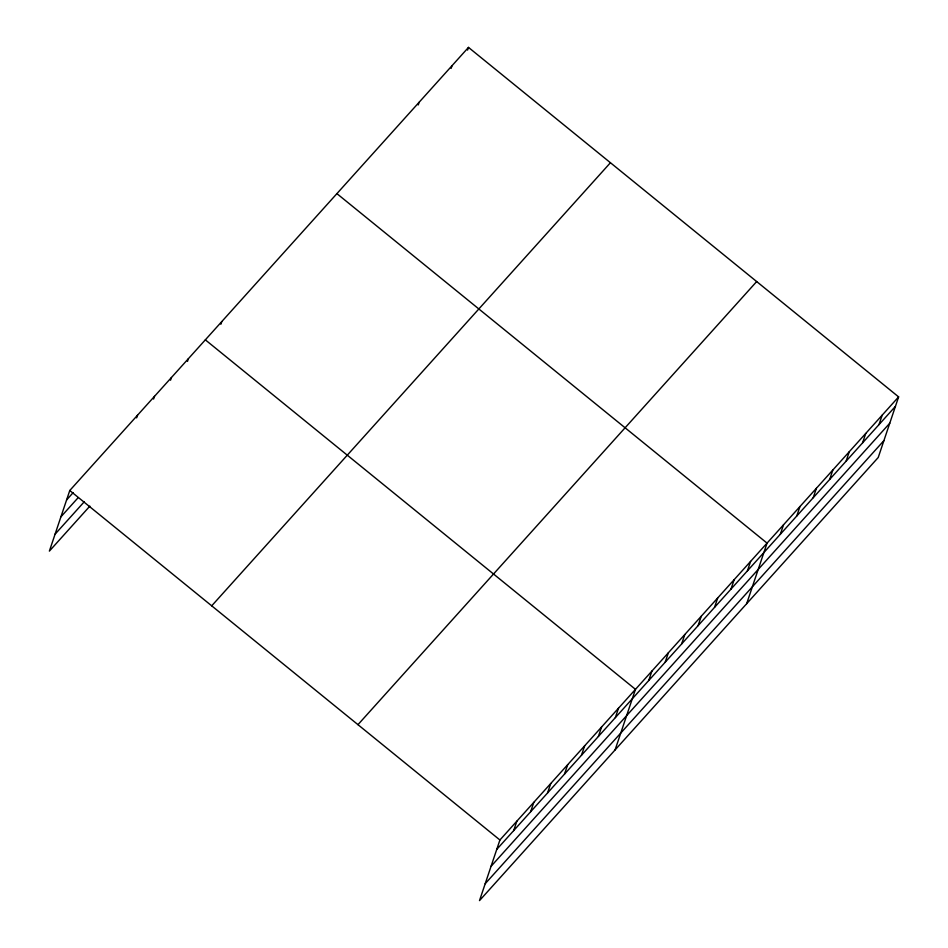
<?xml version="1.0" encoding="UTF-8"?>
<svg xmlns="http://www.w3.org/2000/svg" width="948" height="948" viewBox="0 0 948 948"><rect width="100%" height="100%" fill="white"/><g stroke="black" fill="none" stroke-linecap="round" stroke-linejoin="round"><path stroke-width="1.42" d="M898.621 396.892L499.916 839.999L479.51 900.6L878.227 457.493L898.621 396.892L468.49 47.4L69.773 490.507L49.379 551.108L89.859 506.125M136.642 417.867L137.555 415.177M153.588 399.037L154.5 396.347M170.533 380.207L171.446 377.517M187.479 361.378L188.391 358.676M220.872 324.263L221.785 321.573M418.234 104.932L419.146 102.23M451.13 68.375L452.042 65.673M467.577 50.102L468.49 47.4M513.686 830.602L516.861 821.169M530.619 811.772L533.807 802.328M547.565 792.943L550.752 783.498M564.51 774.101L567.698 764.669M581.456 755.272L584.643 745.839M598.401 736.442L601.589 727.009M615.347 717.612L618.523 708.168M615.074 749.951L635.468 689.338L205.337 339.846M648.74 680.498L651.916 671.065M665.188 662.225L668.364 652.781M681.636 643.941L684.812 634.508M698.084 625.668L701.259 616.224M714.531 607.384L717.707 597.951M730.979 589.111L734.155 579.678M747.427 570.838L750.603 561.394M746.657 603.722L767.05 543.121L336.907 193.629M780.322 534.281L783.498 524.837M796.77 515.996L799.946 506.564M813.218 497.724L816.394 488.279M829.666 479.439L832.842 470.007M846.114 461.166L849.29 451.722M862.562 442.882L865.737 433.449M878.997 424.609L882.173 415.177M66.597 499.94L73.186 492.616M60.909 516.826L77.855 497.996M55.055 534.222L84.242 501.788M211.712 605.831L610.429 162.736M357.965 724.663L756.682 281.556M496.74 849.432L895.445 406.337M491.052 866.318L889.769 423.211M485.198 883.714L883.915 440.607M69.773 490.507L499.916 839.999"/></g></svg>
